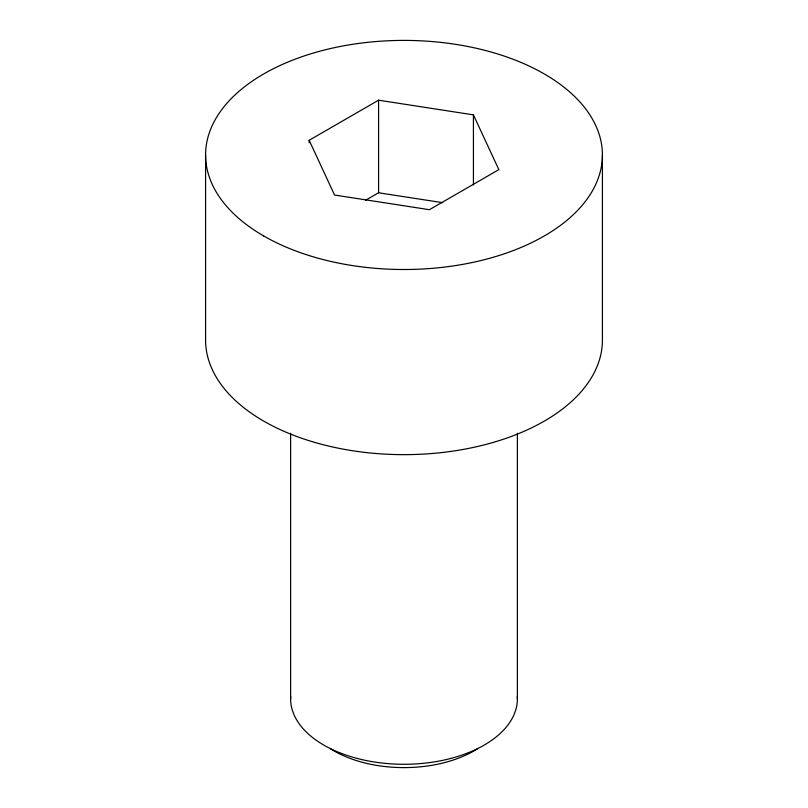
<?xml version="1.0" encoding="UTF-8"?>
<svg xmlns="http://www.w3.org/2000/svg" width="808" height="808" viewBox="0 0 808 808"><rect width="100%" height="100%" fill="white"/><g stroke="black" fill="none" stroke-linecap="round" stroke-linejoin="round"><path stroke-width="1.21" d="M309.161 140.279L378.588 100.192L473.427 114.867L498.839 169.629L429.412 209.706L334.573 195.041L309.161 140.279L309.161 142.784M365.57 200.283L378.588 192.769L442.632 202.677M602.415 154.954L602.415 340.097A198.415 114.554 0 0 1 404 454.651A198.415 114.554 0 0 1 205.586 340.097L205.586 154.954M517.383 433.239L517.383 698.819M473.427 114.867L473.427 184.921M378.588 100.192L378.588 192.769M290.617 433.239L290.617 698.819M517.302 696.395A113.383 65.458 0 0 1 404 764.277A113.383 65.458 0 0 1 290.698 696.395M477.397 748.824A99.081 57.206 0 0 1 330.603 748.824M263.701 235.956A198.415 114.554 0 0 0 595.648 184.598A198.415 114.554 0 0 0 352.652 44.299A198.415 114.554 0 0 0 263.701 235.956"/></g></svg>
